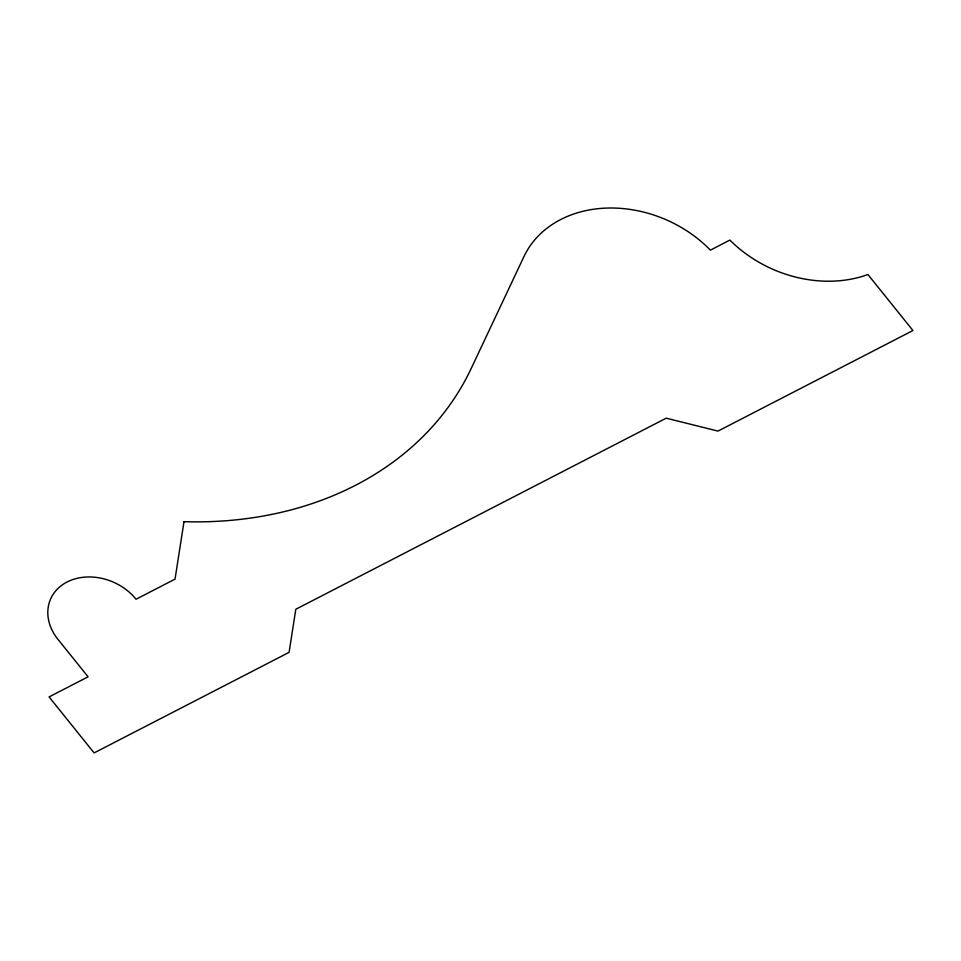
<?xml version="1.0" encoding="UTF-8"?>
<svg xmlns="http://www.w3.org/2000/svg" width="961" height="961" viewBox="0 0 961 961"><rect width="100%" height="100%" fill="white"/><g stroke="black" fill="none" stroke-linecap="round" stroke-linejoin="round"><path stroke-width="1.44" d="M183.995 521.679L175.034 579.123L136.042 599.244A50.705 40.65 23.6 0 0 66.213 582.45A50.705 40.65 23.6 0 0 59.294 641.011L88.076 676.808L49.083 696.917L94.118 752.919L289.081 652.351L295.808 609.262L666.225 418.179L717.987 431.093L912.95 330.524L867.915 274.522A116.209 93.181 23.6 0 1 729.892 240.082L710.395 250.148A115.716 92.785 23.6 0 0 523.961 256.563L471.19 368.495A365.516 293.069 23.6 0 1 183.995 521.679"/></g></svg>
